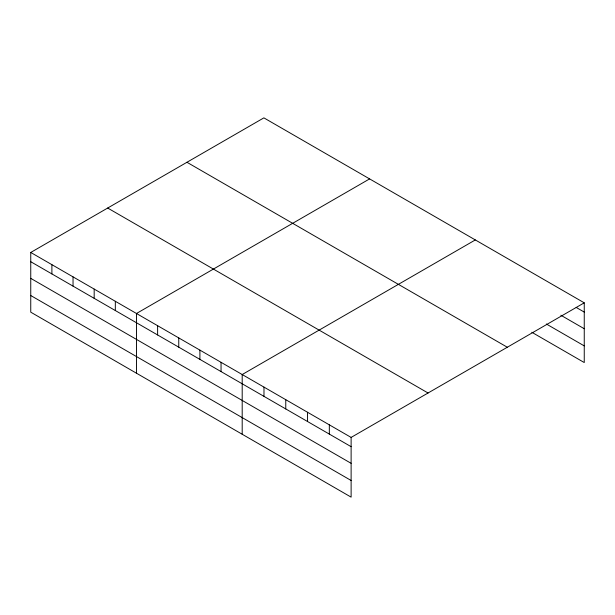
<?xml version="1.0" encoding="UTF-8"?>
<svg xmlns="http://www.w3.org/2000/svg" width="615" height="615" viewBox="0 0 615 615"><rect width="100%" height="100%" fill="white"/><g stroke="black" fill="none" stroke-linecap="round" stroke-linejoin="round"><path stroke-width="0.92" d="M351.119 463.326L351.119 437.419L30.75 252.458L30.75 312.174L351.119 497.135L351.119 463.326L30.75 278.364M531.806 332.261L584.25 362.543L584.25 302.826L263.881 117.865L30.75 252.458M369.6 178.904L136.469 313.496L136.469 373.213M475.326 239.935L242.195 374.535L242.195 434.252M351.119 437.419L584.25 302.826M576.178 307.423L584.25 312.082M560.849 315.226L584.25 328.733M546.328 323.997L584.25 345.891M186.945 162.275L507.313 347.244M107.687 208.039L428.055 393.008M30.75 261.713L351.119 446.675M30.75 295.523L351.119 480.484M329.332 424.842L329.332 434.098M307.546 412.265L307.546 421.521M285.767 399.688L285.767 408.944M263.981 387.112L263.981 396.368M221.046 362.327L221.046 371.583M199.906 350.12L199.906 359.375M178.757 337.912L178.757 347.168M157.617 325.704L157.617 334.96M115.328 301.289L115.328 310.544M94.18 289.081L94.18 298.337M73.039 276.873L73.039 286.129M51.891 264.665L51.891 273.921"/></g></svg>
